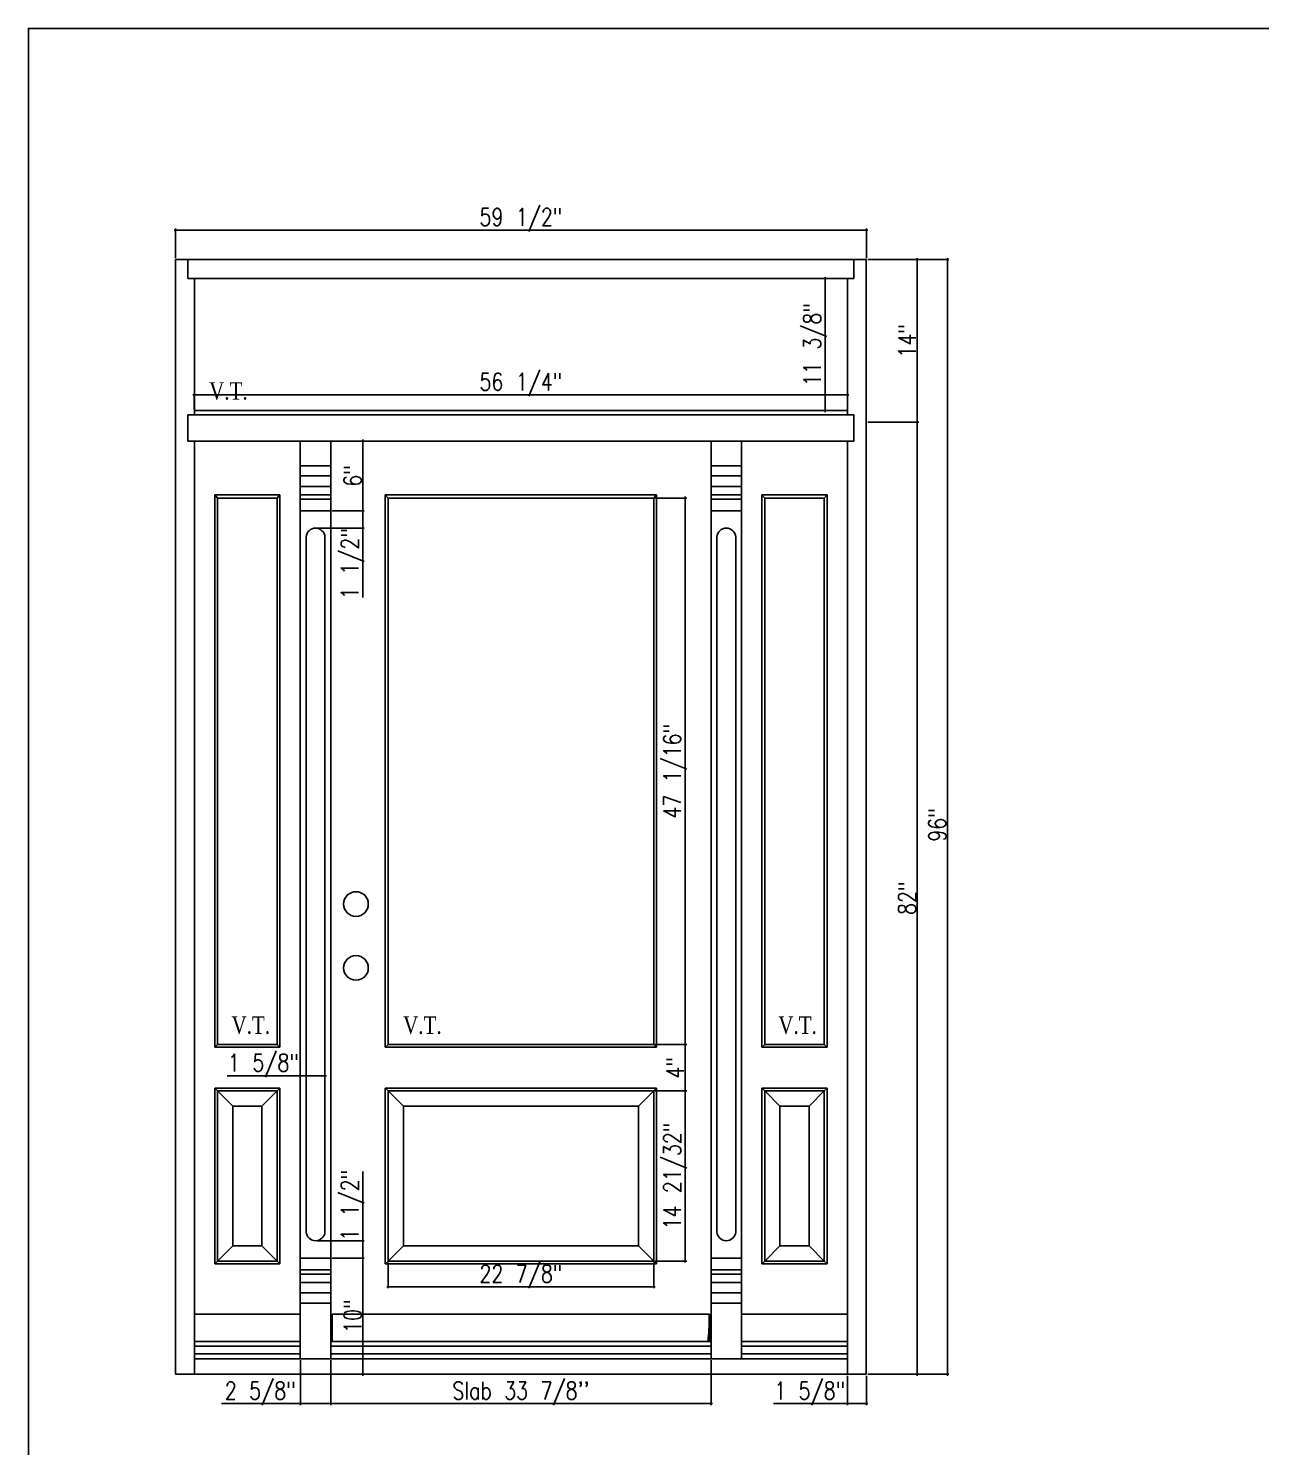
# Model space of a CAD drawing. Header units: inches. Extents: x 1985 to 11287, y 379 to 4336.
# Drawn here: x 7248.7 to 7354.8, y 3795.2 to 3917.4 of the extents above; entities that cross this region are included whole.
import ezdxf

# ---------------------------------------------------------------- set-up
doc = ezdxf.new("R2010")
doc.units = ezdxf.units.IN
doc.header["$MEASUREMENT"] = 0
doc.layers.get('0').update_dxf_attribs({"linetype": 'CONTINUOUS'})
doc.layers.get('Defpoints').update_dxf_attribs({"linetype": 'CONTINUOUS'})
for name, color, linetype in [('COTE1-1', 7, 'CONTINUOUS'), ('COTE1-1 99', 7, 'CONTINUOUS'), ('elevation', 7, 'CONTINUOUS'), ('separation 99', 3, 'CONTINUOUS'), ('wood detail', 7, 'CONTINUOUS')]:
    doc.layers.add(name, color=color, linetype=linetype)
doc.styles.get("Standard").update_dxf_attribs({"font": 'txt.shx', "width": 0.8})
doc.styles.add('Times', font='times.ttf', dxfattribs={"width": 0.8})
doc.dimstyles.new('Elevation', dxfattribs={"dimscale": 2, "dimtxt": 0.75, "dimasz": 0.0625, "dimexe": 0.0625, "dimexo": 0.0625, "dimgap": 0.0625, "dimtad": 1, "dimdec": 5, "dimzin": 0, "dimdsep": 46, "dimlunit": 5, "dimtxsty": 'Standard', "dimblk1": 'OBLIQUE', "dimblk2": 'OBLIQUE', "dimsah": 1, "dimcen": 2, "dimdle": 0.0625, "dimclrd": 1, "dimclre": 1, "dimadec": 1, "dimazin": 0, "dimtfac": 0.375, "dimtdec": 5, "dimtmove": 0, "dimatfit": 3, "dimldrblk": 'OBLIQUE', "dimfxl": 1, "dimfrac": 2, "dimtolj": 1, "dimtzin": 0, "dimarcsym": 0})

# ---------------------------------------------------------------- blocks, each defined once
blk = doc.blocks.new('_OBLIQUE')
at = {"color": 0, "linetype": 'ByBlock'}
blk.add_line((-0.5, -0.5), (0.5, 0.5), dxfattribs=at)
blk = doc.blocks.new('*D915')
at = {"layer": 'COTE1-1 99', "color": 1, "lineweight": -2}
for p, q in [((7320.96, 3897.46), (7325.35, 3897.46)), ((7325.23, 3897.58), (7325.23, 3883.33)), ((7320.96, 3883.46), (7325.35, 3883.46))]:
    blk.add_line(p, q, dxfattribs=at)
at = {"layer": 'Defpoints', "color": 0}
for p in [(7320.84, 3897.46), (7320.84, 3883.46), (7325.23, 3883.46)]:
    blk.add_point(p, dxfattribs=at)
at = {"layer": 'COTE1-1 99', "color": 1, "lineweight": -2, "xscale": 0.125, "yscale": 0.125, "zscale": 0.125}
for p, rotation in [((7325.23, 3897.46), 90), ((7325.23, 3883.46), 270)]:
    blk.add_blockref('_OBLIQUE', p, dxfattribs=dict(at, rotation=rotation))
at = {"layer": 'COTE1-1 99', "color": 0, "insert": (7324.35, 3890.46), "char_height": 1.5, "attachment_point": 5, "rotation": 90}
blk.add_mtext('\\A1;14"', dxfattribs=at)
blk = doc.blocks.new('*D916')
at = {"layer": 'COTE1-1 99', "color": 1, "lineweight": -2}
for p, q in [((7320.96, 3883.46), (7325.35, 3883.46)), ((7325.23, 3801.33), (7325.23, 3883.58)), ((7320.96, 3801.46), (7325.35, 3801.46))]:
    blk.add_line(p, q, dxfattribs=at)
at = {"layer": 'Defpoints', "color": 0}
for p in [(7320.84, 3883.46), (7325.23, 3883.46), (7320.84, 3801.46)]:
    blk.add_point(p, dxfattribs=at)
at = {"layer": 'COTE1-1 99', "color": 1, "lineweight": -2, "xscale": 0.125, "yscale": 0.125, "zscale": 0.125}
for p, rotation in [((7325.23, 3883.46), 90), ((7325.23, 3801.46), 270)]:
    blk.add_blockref('_OBLIQUE', p, dxfattribs=dict(at, rotation=rotation))
at = {"layer": 'COTE1-1 99', "color": 0, "insert": (7324.35, 3842.46), "char_height": 1.5, "attachment_point": 5, "rotation": 90}
blk.add_mtext('\\A1;82"', dxfattribs=at)
blk = doc.blocks.new('*D917')
at = {"layer": 'COTE1-1 99', "color": 1, "lineweight": -2}
for p, q in [((7261.21, 3900), (7320.96, 3900)), ((7261.34, 3897.58), (7261.34, 3900.13)), ((7320.84, 3897.58), (7320.84, 3900.13))]:
    blk.add_line(p, q, dxfattribs=at)
at = {"layer": 'Defpoints', "color": 0}
for p in [(7320.84, 3900), (7261.34, 3897.46), (7320.84, 3897.46)]:
    blk.add_point(p, dxfattribs=at)
at = {"layer": 'COTE1-1 99', "color": 1, "lineweight": -2, "xscale": 0.125, "yscale": 0.125, "zscale": 0.125, "rotation": 180}
blk.add_blockref('_OBLIQUE', (7261.34, 3900), dxfattribs=at)
at = {"layer": 'COTE1-1 99', "color": 1, "lineweight": -2, "xscale": 0.125, "yscale": 0.125, "zscale": 0.125}
blk.add_blockref('_OBLIQUE', (7320.84, 3900), dxfattribs=at)
at = {"layer": 'COTE1-1 99', "color": 0, "insert": (7291.09, 3900.88), "char_height": 1.5, "attachment_point": 5}
blk.add_mtext('\\A1;59 1/2"', dxfattribs=at)
blk = doc.blocks.new('*D918')
at = {"layer": 'COTE1-1 99', "color": 1, "lineweight": -2}
for p, q in [((7274.71, 3802.66), (7274.71, 3798.8)), ((7307.46, 3802.66), (7307.46, 3798.8)), ((7274.59, 3798.93), (7307.59, 3798.93))]:
    blk.add_line(p, q, dxfattribs=at)
at = {"layer": 'Defpoints', "color": 0}
for p in [(7274.71, 3802.79), (7307.46, 3802.79), (7307.46, 3798.93)]:
    blk.add_point(p, dxfattribs=at)
at = {"layer": 'COTE1-1 99', "color": 1, "lineweight": -2, "xscale": 0.125, "yscale": 0.125, "zscale": 0.125, "rotation": 180}
blk.add_blockref('_OBLIQUE', (7274.71, 3798.93), dxfattribs=at)
at = {"layer": 'COTE1-1 99', "color": 1, "lineweight": -2, "xscale": 0.125, "yscale": 0.125, "zscale": 0.125}
blk.add_blockref('_OBLIQUE', (7307.46, 3798.93), dxfattribs=at)
at = {"layer": 'COTE1-1 99', "color": 0, "insert": (7291.09, 3799.8), "char_height": 1.5, "attachment_point": 5}
blk.add_mtext("\\A1;Slab 33 7/8''", dxfattribs=at)
blk = doc.blocks.new('*D919')
at = {"layer": 'COTE1-1 99', "color": 1, "lineweight": -2}
for p, q in [((7272.09, 3802.66), (7272.09, 3798.8)), ((7274.71, 3802.66), (7274.71, 3798.8)), ((7272.09, 3798.93), (7265.31, 3798.93)), ((7274.84, 3798.93), (7272.09, 3798.93))]:
    blk.add_line(p, q, dxfattribs=at)
at = {"layer": 'Defpoints', "color": 0}
for p in [(7272.09, 3802.79), (7274.71, 3802.79), (7272.09, 3798.93)]:
    blk.add_point(p, dxfattribs=at)
at = {"layer": 'COTE1-1 99', "color": 1, "lineweight": -2, "xscale": 0.125, "yscale": 0.125, "zscale": 0.125, "rotation": 180}
blk.add_blockref('_OBLIQUE', (7272.09, 3798.93), dxfattribs=at)
at = {"layer": 'COTE1-1 99', "color": 1, "lineweight": -2, "xscale": 0.125, "yscale": 0.125, "zscale": 0.125}
blk.add_blockref('_OBLIQUE', (7274.71, 3798.93), dxfattribs=at)
at = {"layer": 'COTE1-1 99', "color": 0, "insert": (7268.64, 3799.8), "char_height": 1.5, "attachment_point": 5}
blk.add_mtext('\\A1;2 5/8"', dxfattribs=at)
blk = doc.blocks.new('*D920')
at = {"layer": 'COTE1-1 99', "color": 1, "lineweight": -2}
for p, q in [((7319.21, 3801.33), (7319.21, 3798.8)), ((7320.84, 3801.33), (7320.84, 3798.8)), ((7319.21, 3798.93), (7312.84, 3798.93)), ((7320.96, 3798.93), (7319.21, 3798.93))]:
    blk.add_line(p, q, dxfattribs=at)
at = {"layer": 'Defpoints', "color": 0}
for p in [(7319.21, 3801.46), (7320.84, 3801.46), (7319.21, 3798.93)]:
    blk.add_point(p, dxfattribs=at)
at = {"layer": 'COTE1-1 99', "color": 1, "lineweight": -2, "xscale": 0.125, "yscale": 0.125, "zscale": 0.125, "rotation": 180}
blk.add_blockref('_OBLIQUE', (7319.21, 3798.93), dxfattribs=at)
at = {"layer": 'COTE1-1 99', "color": 1, "lineweight": -2, "xscale": 0.125, "yscale": 0.125, "zscale": 0.125}
blk.add_blockref('_OBLIQUE', (7320.84, 3798.93), dxfattribs=at)
at = {"layer": 'COTE1-1 99', "color": 0, "insert": (7315.96, 3799.8), "char_height": 1.5, "attachment_point": 5}
blk.add_mtext('\\A1;1 5/8"', dxfattribs=at)
blk = doc.blocks.new('*D896')
at = {"layer": 'COTE1-1 99', "color": 1, "lineweight": -2}
for p, q in [((7320.96, 3897.46), (7327.95, 3897.46)), ((7327.82, 3801.33), (7327.82, 3897.58)), ((7320.96, 3801.46), (7327.95, 3801.46))]:
    blk.add_line(p, q, dxfattribs=at)
at = {"layer": 'Defpoints', "color": 0}
for p in [(7320.84, 3897.46), (7327.82, 3897.46), (7320.84, 3801.46)]:
    blk.add_point(p, dxfattribs=at)
at = {"layer": 'COTE1-1 99', "color": 1, "lineweight": -2, "xscale": 0.125, "yscale": 0.125, "zscale": 0.125}
for p, rotation in [((7327.82, 3897.46), 90), ((7327.82, 3801.46), 270)]:
    blk.add_blockref('_OBLIQUE', p, dxfattribs=dict(at, rotation=rotation))
at = {"layer": 'COTE1-1 99', "color": 0, "insert": (7326.95, 3848.77), "char_height": 1.5, "attachment_point": 5, "rotation": 90}
blk.add_mtext('\\A1;96"', dxfattribs=at)
blk = doc.blocks.new('*D902')
at = {"layer": 'COTE1-1 99', "color": 1, "lineweight": -2}
for p, q in [((7279.65, 3811.08), (7279.65, 3808.87)), ((7302.53, 3811.08), (7302.53, 3808.87)), ((7279.53, 3809), (7302.65, 3809))]:
    blk.add_line(p, q, dxfattribs=at)
at = {"layer": 'Defpoints', "color": 0}
for p in [(7279.65, 3811.21), (7302.53, 3811.21), (7302.53, 3809)]:
    blk.add_point(p, dxfattribs=at)
at = {"layer": 'COTE1-1 99', "color": 1, "lineweight": -2, "xscale": 0.125, "yscale": 0.125, "zscale": 0.125, "rotation": 180}
blk.add_blockref('_OBLIQUE', (7279.65, 3809), dxfattribs=at)
at = {"layer": 'COTE1-1 99', "color": 1, "lineweight": -2, "xscale": 0.125, "yscale": 0.125, "zscale": 0.125}
blk.add_blockref('_OBLIQUE', (7302.53, 3809), dxfattribs=at)
at = {"layer": 'COTE1-1 99', "color": 0, "insert": (7291.09, 3809.87), "char_height": 1.5, "attachment_point": 5}
blk.add_mtext('\\A1;22 7/8"', dxfattribs=at)
blk = doc.blocks.new('*D903')
at = {"layer": 'COTE1-1 99', "color": 1, "lineweight": -2}
for p, q in [((7302.65, 3825.86), (7305.37, 3825.86)), ((7305.24, 3811.08), (7305.24, 3825.99)), ((7302.65, 3811.21), (7305.37, 3811.21))]:
    blk.add_line(p, q, dxfattribs=at)
at = {"layer": 'Defpoints', "color": 0}
for p in [(7302.53, 3825.86), (7305.24, 3825.86), (7302.53, 3811.21)]:
    blk.add_point(p, dxfattribs=at)
at = {"layer": 'COTE1-1 99', "color": 1, "lineweight": -2, "xscale": 0.125, "yscale": 0.125, "zscale": 0.125}
for p, rotation in [((7305.24, 3825.86), 90), ((7305.24, 3811.21), 270)]:
    blk.add_blockref('_OBLIQUE', p, dxfattribs=dict(at, rotation=rotation))
at = {"layer": 'COTE1-1 99', "color": 0, "insert": (7304.37, 3818.53), "char_height": 1.5, "attachment_point": 5, "rotation": 90}
blk.add_mtext('\\A1;14 21/32"', dxfattribs=at)
blk = doc.blocks.new('*D904')
at = {"layer": 'COTE1-1 99', "color": 1, "lineweight": -2}
for p, q in [((7302.65, 3829.86), (7305.37, 3829.86)), ((7305.24, 3825.74), (7305.24, 3829.99)), ((7302.65, 3825.86), (7305.37, 3825.86))]:
    blk.add_line(p, q, dxfattribs=at)
at = {"layer": 'Defpoints', "color": 0}
for p in [(7302.53, 3829.86), (7305.24, 3829.86), (7302.53, 3825.86)]:
    blk.add_point(p, dxfattribs=at)
at = {"layer": 'COTE1-1 99', "color": 1, "lineweight": -2, "xscale": 0.125, "yscale": 0.125, "zscale": 0.125}
for p, rotation in [((7305.24, 3829.86), 90), ((7305.24, 3825.86), 270)]:
    blk.add_blockref('_OBLIQUE', p, dxfattribs=dict(at, rotation=rotation))
at = {"layer": 'COTE1-1 99', "color": 0, "insert": (7304.37, 3827.86), "char_height": 1.5, "attachment_point": 5, "rotation": 90}
blk.add_mtext('\\A1;4"', dxfattribs=at)
blk = doc.blocks.new('*D905')
at = {"layer": 'COTE1-1 99', "color": 1, "lineweight": -2}
for p, q in [((7302.65, 3876.92), (7305.37, 3876.92)), ((7305.24, 3829.74), (7305.24, 3877.05)), ((7302.65, 3829.86), (7305.37, 3829.86))]:
    blk.add_line(p, q, dxfattribs=at)
at = {"layer": 'Defpoints', "color": 0}
for p in [(7302.53, 3876.92), (7305.24, 3876.92), (7302.53, 3829.86)]:
    blk.add_point(p, dxfattribs=at)
at = {"layer": 'COTE1-1 99', "color": 1, "lineweight": -2, "xscale": 0.125, "yscale": 0.125, "zscale": 0.125}
for p, rotation in [((7305.24, 3876.92), 90), ((7305.24, 3829.86), 270)]:
    blk.add_blockref('_OBLIQUE', p, dxfattribs=dict(at, rotation=rotation))
at = {"layer": 'COTE1-1 99', "color": 0, "insert": (7304.37, 3853.39), "char_height": 1.5, "attachment_point": 5, "rotation": 90}
blk.add_mtext('\\A1;47 1/16"', dxfattribs=at)
blk = doc.blocks.new('*D909')
at = {"layer": 'COTE1-1 99', "color": 1, "lineweight": -2}
for p, q in [((7272.59, 3827.16), (7265.8, 3827.16)), ((7274.34, 3827.16), (7272.59, 3827.16)), ((7274.21, 3825.57), (7274.21, 3827.29))]:
    blk.add_line(p, q, dxfattribs=at)
at = {"layer": 'Defpoints', "color": 0}
for p in [(7272.59, 3827.16), (7272.59, 3827.16), (7274.21, 3825.45)]:
    blk.add_point(p, dxfattribs=at)
at = {"layer": 'COTE1-1 99', "color": 1, "lineweight": -2, "xscale": 0.125, "yscale": 0.125, "zscale": 0.125, "rotation": 180}
blk.add_blockref('_OBLIQUE', (7272.59, 3827.16), dxfattribs=at)
at = {"layer": 'COTE1-1 99', "color": 1, "lineweight": -2, "xscale": 0.125, "yscale": 0.125, "zscale": 0.125}
blk.add_blockref('_OBLIQUE', (7274.21, 3827.16), dxfattribs=at)
at = {"layer": 'COTE1-1 99', "color": 0, "insert": (7268.92, 3828.04), "char_height": 1.5, "attachment_point": 5}
blk.add_mtext('\\A1;1 5/8"', dxfattribs=at)
blk = doc.blocks.new('*D910')
at = {"layer": 'COTE1-1 99', "color": 1, "lineweight": -2}
for p, q in [((7319.09, 3895.83), (7317.18, 3895.83)), ((7317.3, 3884.33), (7317.3, 3895.96)), ((7319.09, 3884.46), (7317.18, 3884.46))]:
    blk.add_line(p, q, dxfattribs=at)
at = {"layer": 'Defpoints', "color": 0}
for p in [(7317.3, 3895.83), (7319.21, 3895.83), (7319.21, 3884.46)]:
    blk.add_point(p, dxfattribs=at)
at = {"layer": 'COTE1-1 99', "color": 1, "lineweight": -2, "xscale": 0.125, "yscale": 0.125, "zscale": 0.125}
for p, rotation in [((7317.3, 3895.83), 90), ((7317.3, 3884.46), 270)]:
    blk.add_blockref('_OBLIQUE', p, dxfattribs=dict(at, rotation=rotation))
at = {"layer": 'COTE1-1 99', "color": 0, "insert": (7316.43, 3890.15), "char_height": 1.5, "attachment_point": 5, "rotation": 90}
blk.add_mtext('\\A1;11 3/8"', dxfattribs=at)
blk = doc.blocks.new('*D911')
at = {"layer": 'COTE1-1 99', "color": 1, "lineweight": -2}
for p, q in [((7262.84, 3885.81), (7319.34, 3885.81)), ((7262.96, 3884.58), (7262.96, 3885.94)), ((7319.21, 3884.58), (7319.21, 3885.94))]:
    blk.add_line(p, q, dxfattribs=at)
at = {"layer": 'Defpoints', "color": 0}
for p in [(7319.21, 3885.81), (7262.96, 3884.46), (7319.21, 3884.46)]:
    blk.add_point(p, dxfattribs=at)
at = {"layer": 'COTE1-1 99', "color": 1, "lineweight": -2, "xscale": 0.125, "yscale": 0.125, "zscale": 0.125, "rotation": 180}
blk.add_blockref('_OBLIQUE', (7262.96, 3885.81), dxfattribs=at)
at = {"layer": 'COTE1-1 99', "color": 1, "lineweight": -2, "xscale": 0.125, "yscale": 0.125, "zscale": 0.125}
blk.add_blockref('_OBLIQUE', (7319.21, 3885.81), dxfattribs=at)
at = {"layer": 'COTE1-1 99', "color": 0, "insert": (7291.09, 3886.69), "char_height": 1.5, "attachment_point": 5}
blk.add_mtext('\\A1;56 1/4"', dxfattribs=at)
blk = doc.blocks.new('*D921')
at = {"layer": 'COTE1-1 99', "color": 1, "lineweight": -2}
for p, q in [((7274.84, 3811.46), (7277.6, 3811.46)), ((7277.47, 3801.33), (7277.47, 3811.58)), ((7274.84, 3801.46), (7277.6, 3801.46))]:
    blk.add_line(p, q, dxfattribs=at)
at = {"layer": 'Defpoints', "color": 0}
for p in [(7274.71, 3811.46), (7277.47, 3811.46), (7274.71, 3801.46)]:
    blk.add_point(p, dxfattribs=at)
at = {"layer": 'COTE1-1 99', "color": 1, "lineweight": -2, "xscale": 0.125, "yscale": 0.125, "zscale": 0.125}
for p, rotation in [((7277.47, 3811.46), 90), ((7277.47, 3801.46), 270)]:
    blk.add_blockref('_OBLIQUE', p, dxfattribs=dict(at, rotation=rotation))
at = {"layer": 'COTE1-1 99', "color": 0, "insert": (7276.6, 3806.46), "char_height": 1.5, "attachment_point": 5, "rotation": 90}
blk.add_mtext('\\A1;10"', dxfattribs=at)
blk = doc.blocks.new('*D922')
at = {"layer": 'COTE1-1 99', "color": 1, "lineweight": -2}
for p, q in [((7274.84, 3881.83), (7277.6, 3881.83)), ((7277.47, 3881.96), (7277.47, 3875.71)), ((7274.84, 3875.83), (7277.6, 3875.83))]:
    blk.add_line(p, q, dxfattribs=at)
at = {"layer": 'Defpoints', "color": 0}
for p in [(7274.71, 3881.83), (7274.71, 3875.83), (7277.47, 3875.83)]:
    blk.add_point(p, dxfattribs=at)
at = {"layer": 'COTE1-1 99', "color": 1, "lineweight": -2, "xscale": 0.125, "yscale": 0.125, "zscale": 0.125}
for p, rotation in [((7277.47, 3881.83), 90), ((7277.47, 3875.83), 270)]:
    blk.add_blockref('_OBLIQUE', p, dxfattribs=dict(at, rotation=rotation))
at = {"layer": 'COTE1-1 99', "color": 0, "insert": (7276.6, 3878.83), "char_height": 1.5, "attachment_point": 5, "rotation": 90}
blk.add_mtext('\\A1;6"', dxfattribs=at)
blk = doc.blocks.new('*D923')
at = {"layer": 'COTE1-1 99', "color": 1, "lineweight": -2}
for p, q in [((7277.47, 3875.96), (7277.47, 3874.33)), ((7274.84, 3875.83), (7277.6, 3875.83)), ((7273.53, 3874.33), (7277.6, 3874.33)), ((7277.47, 3874.33), (7277.47, 3868.36))]:
    blk.add_line(p, q, dxfattribs=at)
at = {"layer": 'Defpoints', "color": 0}
for p in [(7274.71, 3875.83), (7273.4, 3874.33), (7277.47, 3874.33)]:
    blk.add_point(p, dxfattribs=at)
at = {"layer": 'COTE1-1 99', "color": 1, "lineweight": -2, "xscale": 0.125, "yscale": 0.125, "zscale": 0.125}
for p, rotation in [((7277.47, 3875.83), 90), ((7277.47, 3874.33), 270)]:
    blk.add_blockref('_OBLIQUE', p, dxfattribs=dict(at, rotation=rotation))
at = {"layer": 'COTE1-1 99', "color": 0, "insert": (7276.6, 3871.28), "char_height": 1.5, "attachment_point": 5, "rotation": 90}
blk.add_mtext('\\A1;1 1/2"', dxfattribs=at)
blk = doc.blocks.new('*D924')
at = {"layer": 'COTE1-1 99', "color": 1, "lineweight": -2}
for p, q in [((7277.47, 3812.96), (7277.47, 3818.93)), ((7273.53, 3812.96), (7277.6, 3812.96)), ((7277.47, 3811.33), (7277.47, 3812.96)), ((7274.84, 3811.46), (7277.6, 3811.46))]:
    blk.add_line(p, q, dxfattribs=at)
at = {"layer": 'Defpoints', "color": 0}
for p in [(7273.4, 3812.96), (7277.47, 3812.96), (7274.71, 3811.46)]:
    blk.add_point(p, dxfattribs=at)
at = {"layer": 'COTE1-1 99', "color": 1, "lineweight": -2, "xscale": 0.125, "yscale": 0.125, "zscale": 0.125}
for p, rotation in [((7277.47, 3812.96), 90), ((7277.47, 3811.46), 270)]:
    blk.add_blockref('_OBLIQUE', p, dxfattribs=dict(at, rotation=rotation))
at = {"layer": 'COTE1-1 99', "color": 0, "insert": (7276.6, 3816.01), "char_height": 1.5, "attachment_point": 5, "rotation": 90}
blk.add_mtext('\\A1;1 1/2"', dxfattribs=at)

msp = doc.modelspace()

# ---------------------------------------------------------------- linework, layer by layer
at = {"layer": 'COTE1-1'}
for p, q in [((7262.400175, 3881.8337), (7262.400175, 3884.0837)), ((7319.775175, 3881.8337), (7319.775175, 3884.0837))]:
    msp.add_line(p, q, dxfattribs=at)
at = {"layer": 'elevation'}
for p, q in [((7261.337675, 3897.4587), (7320.837675, 3897.4587)), ((7261.337675, 3801.4587), (7261.337675, 3897.4587)), ((7262.400175, 3895.8337), (7262.400175, 3897.4587)), ((7319.775175, 3897.4587), (7319.775175, 3895.8337)), ((7320.837675, 3897.4587), (7320.837675, 3801.4587)), ((7262.400175, 3895.8337), (7319.775175, 3895.8337)), ((7262.962675, 3884.0837), (7262.962675, 3895.8337)), ((7272.212675, 3895.8337), (7274.712675, 3895.8337)), ((7307.462675, 3895.8337), (7309.962675, 3895.8337)), ((7319.212675, 3895.8337), (7319.212675, 3884.0837)), ((7261.337675, 3801.4587), (7261.337675, 3884.4587)), ((7319.775175, 3884.0837), (7262.400175, 3884.0837)), ((7262.962675, 3884.4587), (7319.212675, 3884.4587)), ((7272.087675, 3884.0837), (7274.712675, 3884.0837)), ((7307.462675, 3884.0837), (7310.087675, 3884.0837)), ((7310.087675, 3884.4587), (7319.212675, 3884.4587)), ((7320.837675, 3883.4587), (7320.837675, 3801.4587)), ((7262.400175, 3881.8337), (7272.087675, 3881.8337)), ((7262.962675, 3802.786825), (7262.962675, 3881.8337)), ((7262.962675, 3801.4587), (7262.962675, 3881.8337)), ((7272.087675, 3881.8337), (7274.712675, 3881.8337)), ((7272.087675, 3881.8337), (7272.087675, 3802.786825)), ((7274.712675, 3881.8337), (7274.712675, 3802.786825)), ((7274.712675, 3881.8337), (7307.462675, 3881.8337)), ((7274.712675, 3881.8337), (7307.462675, 3881.8337)), ((7307.462675, 3881.8337), (7310.087675, 3881.8337)), ((7307.462675, 3881.8337), (7307.462675, 3802.786825)), ((7310.087675, 3881.8337), (7310.087675, 3802.786825)), ((7310.087675, 3881.8337), (7319.775175, 3881.8337)), ((7319.212675, 3881.8337), (7319.212675, 3802.786825)), ((7319.212675, 3881.8337), (7319.212675, 3801.4587)), ((7274.712675, 3879.7087), (7272.087675, 3879.7087)), ((7310.087675, 3879.7087), (7307.462675, 3879.7087)), ((7274.712675, 3878.828126), (7272.087675, 3878.828126)), ((7310.087675, 3878.828126), (7307.462675, 3878.828126)), ((7264.721562, 3877.190823), (7264.721562, 3829.61915)), ((7270.328788, 3877.190823), (7264.721562, 3877.190823)), ((7264.962633, 3876.922952), (7264.721562, 3877.190823)), ((7270.087717, 3876.922952), (7270.328788, 3877.190823)), ((7270.328788, 3877.190823), (7270.328788, 3829.61915)), ((7274.712675, 3877.915807), (7272.087675, 3877.915807)), ((7274.712675, 3877.2087), (7272.087675, 3877.2087)), ((7279.65016, 3876.922952), (7279.409089, 3877.190823)), ((7279.409089, 3877.190823), (7302.766261, 3877.190823)), ((7279.409089, 3877.190823), (7279.409089, 3829.61915)), ((7302.52519, 3876.922952), (7302.766261, 3877.190823)), ((7302.766261, 3877.190823), (7302.766261, 3829.61915)), ((7310.087675, 3877.915807), (7307.462675, 3877.915807)), ((7310.087675, 3877.2087), (7307.462675, 3877.2087)), ((7311.846562, 3877.190823), (7311.846562, 3829.61915)), ((7317.453788, 3877.190823), (7311.846562, 3877.190823)), ((7312.087633, 3876.922952), (7311.846562, 3877.190823)), ((7317.212717, 3876.922952), (7317.453788, 3877.190823)), ((7317.453788, 3877.190823), (7317.453788, 3829.61915)), ((7264.962633, 3876.922952), (7264.962633, 3829.860222)), ((7270.087717, 3876.922952), (7264.962633, 3876.922952)), ((7270.087717, 3876.922952), (7270.087717, 3829.860222)), ((7274.712675, 3876.8337), (7272.087675, 3876.8337)), ((7279.65016, 3876.922952), (7279.65016, 3829.860222)), ((7279.65016, 3876.922952), (7302.52519, 3876.922952)), ((7302.52519, 3876.922952), (7302.52519, 3829.860222)), ((7310.087675, 3876.8337), (7307.462675, 3876.8337)), ((7312.087633, 3876.922952), (7312.087633, 3829.860222)), ((7317.212717, 3876.922952), (7312.087633, 3876.922952)), ((7317.212717, 3876.922952), (7317.212717, 3829.860222)), ((7272.087675, 3875.8337), (7274.712675, 3875.8337)), ((7310.087675, 3875.8337), (7307.462675, 3875.8337)), ((7272.587675, 3873.582952), (7272.587675, 3813.7087)), ((7274.212675, 3873.582952), (7274.212675, 3813.7087)), ((7307.962675, 3873.582952), (7307.962675, 3813.7087)), ((7309.587675, 3873.582952), (7309.587675, 3813.7087)), ((7264.721562, 3829.61915), (7264.962633, 3829.860222)), ((7264.721562, 3829.61915), (7270.328788, 3829.61915)), ((7264.962633, 3829.860222), (7270.087717, 3829.860222)), ((7270.328788, 3829.61915), (7270.087717, 3829.860222)), ((7279.409089, 3829.61915), (7279.65016, 3829.860222)), ((7279.409089, 3829.61915), (7302.766261, 3829.61915)), ((7279.65016, 3829.860222), (7302.52519, 3829.860222)), ((7302.766261, 3829.61915), (7302.52519, 3829.860222)), ((7311.846562, 3829.61915), (7312.087633, 3829.860222)), ((7311.846562, 3829.61915), (7317.453788, 3829.61915)), ((7312.087633, 3829.860222), (7317.212717, 3829.860222)), ((7317.453788, 3829.61915), (7317.212717, 3829.860222)), ((7264.721562, 3826.101293), (7264.962633, 3825.860222)), ((7264.721562, 3826.101293), (7270.328788, 3826.101293)), ((7264.721562, 3810.967629), (7264.721562, 3826.101293)), ((7264.962633, 3825.860222), (7270.087717, 3825.860222)), ((7264.962633, 3825.860222), (7264.962633, 3811.2087)), ((7264.962633, 3825.860222), (7266.275133, 3824.547722)), ((7268.775217, 3824.547722), (7270.087717, 3825.860222)), ((7270.328788, 3826.101293), (7270.087717, 3825.860222)), ((7270.087717, 3825.860222), (7270.087717, 3811.2087)), ((7270.328788, 3810.967629), (7270.328788, 3826.101293)), ((7279.409089, 3826.101293), (7279.65016, 3825.860222)), ((7279.409089, 3826.101293), (7302.766261, 3826.101293)), ((7279.409089, 3810.967629), (7279.409089, 3826.101293)), ((7279.65016, 3825.860222), (7302.52519, 3825.860222)), ((7279.65016, 3825.860222), (7279.65016, 3811.2087)), ((7279.65016, 3825.860222), (7280.96266, 3824.547722)), ((7301.21269, 3824.547722), (7302.52519, 3825.860222)), ((7302.766261, 3826.101293), (7302.52519, 3825.860222)), ((7302.52519, 3825.860222), (7302.52519, 3811.2087)), ((7302.766261, 3810.967629), (7302.766261, 3826.101293)), ((7311.846562, 3826.101293), (7312.087633, 3825.860222)), ((7311.846562, 3826.101293), (7317.453788, 3826.101293)), ((7311.846562, 3810.967629), (7311.846562, 3826.101293)), ((7312.087633, 3825.860222), (7317.212717, 3825.860222)), ((7312.087633, 3825.860222), (7312.087633, 3811.2087)), ((7312.087633, 3825.860222), (7313.400133, 3824.547722)), ((7315.900217, 3824.547722), (7317.212717, 3825.860222)), ((7317.453788, 3826.101293), (7317.212717, 3825.860222)), ((7317.212717, 3825.860222), (7317.212717, 3811.2087)), ((7317.453788, 3810.967629), (7317.453788, 3826.101293)), ((7266.275133, 3824.547722), (7268.775217, 3824.547722)), ((7266.275133, 3824.547722), (7266.275133, 3812.5212)), ((7268.775217, 3824.547722), (7268.775217, 3812.5212)), ((7280.96266, 3824.547722), (7301.21269, 3824.547722)), ((7280.96266, 3824.547722), (7280.96266, 3812.5212)), ((7301.21269, 3824.547722), (7301.21269, 3812.5212)), ((7313.400133, 3824.547722), (7315.900217, 3824.547722)), ((7313.400133, 3824.547722), (7313.400133, 3812.5212)), ((7315.900217, 3824.547722), (7315.900217, 3812.5212)), ((7264.962633, 3811.2087), (7266.275133, 3812.5212)), ((7268.775217, 3812.5212), (7266.275133, 3812.5212)), ((7268.775217, 3812.5212), (7270.087717, 3811.2087)), ((7279.65016, 3811.2087), (7280.96266, 3812.5212)), ((7301.21269, 3812.5212), (7280.96266, 3812.5212)), ((7301.21269, 3812.5212), (7302.52519, 3811.2087)), ((7312.087633, 3811.2087), (7313.400133, 3812.5212)), ((7315.900217, 3812.5212), (7313.400133, 3812.5212)), ((7315.900217, 3812.5212), (7317.212717, 3811.2087)), ((7264.962633, 3811.2087), (7264.721562, 3810.967629)), ((7270.087717, 3811.2087), (7264.962633, 3811.2087)), ((7270.328788, 3810.967629), (7270.087717, 3811.2087)), ((7274.712675, 3811.4587), (7272.087675, 3811.4587)), ((7279.65016, 3811.2087), (7279.409089, 3810.967629)), ((7302.52519, 3811.2087), (7279.65016, 3811.2087)), ((7302.766261, 3810.967629), (7302.52519, 3811.2087)), ((7310.087675, 3811.4587), (7307.462675, 3811.4587)), ((7312.087633, 3811.2087), (7311.846562, 3810.967629)), ((7317.212717, 3811.2087), (7312.087633, 3811.2087)), ((7317.453788, 3810.967629), (7317.212717, 3811.2087)), ((7264.721562, 3810.967629), (7270.328788, 3810.967629)), ((7274.712675, 3810.4587), (7272.087675, 3810.4587)), ((7274.712675, 3810.0837), (7272.087675, 3810.0837)), ((7279.409089, 3810.967629), (7302.766261, 3810.967629)), ((7310.087675, 3810.4587), (7307.462675, 3810.4587)), ((7310.087675, 3810.0837), (7307.462675, 3810.0837)), ((7311.846562, 3810.967629), (7317.453788, 3810.967629)), ((7274.712675, 3809.376593), (7272.087675, 3809.376593)), ((7310.087675, 3809.376593), (7307.462675, 3809.376593)), ((7274.712675, 3808.464275), (7272.087675, 3808.464275)), ((7274.712675, 3807.5837), (7272.087675, 3807.5837)), ((7310.087675, 3808.464275), (7307.462675, 3808.464275)), ((7310.087675, 3807.5837), (7307.462675, 3807.5837)), ((7262.962675, 3806.646195), (7272.087675, 3806.646195)), ((7262.962675, 3806.646195), (7272.087675, 3806.646195)), ((7274.837675, 3806.646195), (7307.337675, 3806.646195)), ((7274.837675, 3804.271195), (7274.837675, 3806.646195)), ((7307.337675, 3806.646195), (7274.837675, 3806.646195)), ((7307.337675, 3804.271195), (7307.337675, 3806.646195)), ((7307.337675, 3804.271195), (7307.337675, 3806.646195)), ((7307.337675, 3804.271195), (7307.337675, 3806.646195)), ((7310.087675, 3806.646195), (7319.212675, 3806.646195)), ((7310.087675, 3806.646195), (7319.212675, 3806.646195)), ((7272.087675, 3804.271195), (7262.962675, 3804.271195)), ((7272.087675, 3804.271195), (7262.962675, 3804.271195)), ((7272.087675, 3803.879576), (7262.962675, 3803.879576)), ((7272.087675, 3803.879576), (7262.962675, 3803.879576)), ((7307.462675, 3804.271195), (7274.712675, 3804.271195)), ((7307.462675, 3804.271195), (7274.712675, 3804.271195)), ((7307.462675, 3803.879576), (7274.712675, 3803.879576)), ((7307.462675, 3803.879576), (7274.712675, 3803.879576)), ((7307.212675, 3804.458695), (7307.212675, 3804.271195)), ((7307.212675, 3804.458695), (7307.212675, 3804.271195)), ((7307.250918, 3804.271195), (7307.260343, 3804.396195)), ((7307.250918, 3804.271195), (7307.260343, 3804.396195)), ((7307.260343, 3804.396195), (7307.270971, 3804.271195)), ((7307.260343, 3804.396195), (7307.270971, 3804.271195)), ((7319.212675, 3804.271195), (7310.087675, 3804.271195)), ((7319.212675, 3804.271195), (7310.087675, 3804.271195)), ((7319.212675, 3803.879576), (7310.087675, 3803.879576)), ((7319.212675, 3803.879576), (7310.087675, 3803.879576)), ((7272.087675, 3803.208695), (7262.962675, 3803.208695)), ((7272.087675, 3802.786825), (7262.962675, 3802.786825)), ((7310.087675, 3802.786825), (7272.087675, 3802.786825)), ((7307.462675, 3803.208695), (7274.712675, 3803.208695)), ((7319.212675, 3803.208695), (7310.087675, 3803.208695)), ((7319.212675, 3802.786825), (7310.087675, 3802.786825)), ((7320.837675, 3801.4587), (7261.337675, 3801.4587)), ((7320.837675, 3801.4587), (7261.337675, 3801.4587)), ((7320.837675, 3801.4587), (7297.525175, 3801.4587)), ((7320.837675, 3801.4587), (7297.525175, 3801.4587))]:
    msp.add_line(p, q, dxfattribs=at)
for centre in [(7276.881425, 3841.9587), (7276.881425, 3836.4587)]:
    msp.add_circle(centre, 1.0625, dxfattribs=at)
for centre, radius, start, end in [((7289.172213, 3806.381436), 18.140881, 354.32963932, 0.35560171), ((7289.172213, 3806.381436), 18.140881, 354.32963932, 0.35560171), ((7307.724222, 3806.504739), 0.411617, 159.90001428, 181.49147604), ((7307.724222, 3806.504739), 0.411617, 159.90001428, 181.49147604), ((7309.870208, 3804.286783), 2.663087, 173.48326078, 176.29878354), ((7309.870208, 3804.286783), 2.663087, 173.48326078, 176.29878354)]:
    msp.add_arc(centre, radius, start, end, dxfattribs=at)
at = {"layer": 'separation 99'}
msp.add_lwpolyline([(7475.154558, 3917.379196), (7248.665735, 3917.379196), (7248.665735, 3789.128969), (7475.154558, 3789.128969)], close=True, dxfattribs=at)
at = {"layer": 'wood detail'}
for centre, start, end in [((7273.400175, 3873.517847), 4.58122009, 175.41877991), ((7308.775175, 3873.517847), 4.58122009, 175.41877991), ((7273.400175, 3813.773804), 184.58122009, 355.41877991), ((7308.775175, 3813.773804), 184.58122009, 355.41877991)]:
    msp.add_arc(centre, 0.815104, start, end, dxfattribs=at)

# ---------------------------------------------------------------- texts
at = {"layer": 'COTE1-1', "style": 'Times', "width": 0.8}
for p in [(7264.234645, 3885.405413), (7266.162052, 3830.779188), (7280.941877, 3830.779188), (7313.255725, 3830.779188)]:
    msp.add_text('V.T.', height=1.5, dxfattribs=at).set_placement(p)

# ---------------------------------------------------------------- dimensions: what is measured, and where the dimension line sits
at = {"layer": 'COTE1-1 99'}
for base, p1, p2, picture, middle in [((7320.837675, 3900.00387), (7261.337675, 3897.4587), (7320.837675, 3897.4587), '*D917', (7291.087675, 3900.87887)), ((7319.212675, 3885.813383), (7262.962675, 3884.4587), (7319.212675, 3884.4587), '*D911', (7291.087675, 3886.688383)), ((7302.52519, 3808.998184), (7279.65016, 3811.2087), (7302.52519, 3811.2087), '*D902', (7291.087675, 3809.873184)), ((7272.087675, 3798.925314), (7274.712675, 3802.786825), (7272.087675, 3802.786825), '*D919', (7268.637675, 3799.800314)), ((7319.212675, 3798.925314), (7320.837675, 3801.4587), (7319.212675, 3801.4587), '*D920', (7315.962675, 3799.800314))]:
    dim = msp.add_linear_dim(base=base, p1=p1, p2=p2, dimstyle='Elevation', override={"dimpost": '"'}, dxfattribs=at)
    dim.commit()
    dim.dimension.update_dxf_attribs({"geometry": picture, "text_midpoint": middle})
for base, p1, p2, picture, middle in [((7325.229608, 3883.4587), (7320.837675, 3897.4587), (7320.837675, 3883.4587), '*D915', (7324.354608, 3890.4587)), ((7317.304808, 3895.8337), (7319.212675, 3884.4587), (7319.212675, 3895.8337), '*D910', (7316.429808, 3890.1462)), ((7325.229608, 3883.4587), (7320.837675, 3801.4587), (7320.837675, 3883.4587), '*D916', (7324.354608, 3842.4587)), ((7277.474242, 3875.8337), (7274.712675, 3881.8337), (7274.712675, 3875.8337), '*D922', (7276.599242, 3878.8337)), ((7277.474242, 3874.332952), (7274.712675, 3875.8337), (7273.400175, 3874.332952), '*D923', (7276.599242, 3871.282952)), ((7305.241502, 3876.922952), (7302.52519, 3829.860222), (7302.52519, 3876.922952), '*D905', (7304.366502, 3853.391587)), ((7305.241502, 3829.860222), (7302.52519, 3825.860222), (7302.52519, 3829.860222), '*D904', (7304.366502, 3827.860222)), ((7305.241502, 3825.860222), (7302.52519, 3811.2087), (7302.52519, 3825.860222), '*D903', (7304.366502, 3818.534461)), ((7277.474242, 3812.9587), (7274.712675, 3811.4587), (7273.400175, 3812.9587), '*D924', (7276.599242, 3816.0087)), ((7277.474242, 3811.4587), (7274.712675, 3801.4587), (7274.712675, 3811.4587), '*D921', (7276.599242, 3806.4587))]:
    dim = msp.add_linear_dim(base=base, p1=p1, p2=p2, angle=90, dimstyle='Elevation', override={"dimpost": '"'}, dxfattribs=at)
    dim.commit()
    dim.dimension.update_dxf_attribs({"geometry": picture, "text_midpoint": middle})
dim = msp.add_linear_dim(base=(7327.8215, 3897.4587), p1=(7320.837675, 3801.4587), p2=(7320.837675, 3897.4587), angle=90, dimstyle='Elevation', override={"dimpost": '"'}, dxfattribs=at)
dim.commit()
dim.dimension.update_dxf_attribs({"geometry": '*D896', "text_midpoint": (7327.8215, 3848.7712), "dimtype": 160})
dim = msp.add_linear_dim(base=(7272.587675, 3827.162954), p1=(7274.212675, 3825.445268), p2=(7272.587675, 3827.162954), dimstyle='Elevation', override={"dimpost": '"'}, dxfattribs=at)
dim.commit()
dim.dimension.update_dxf_attribs({"geometry": '*D909', "text_midpoint": (7268.924286, 3827.162954), "dimtype": 160})
dim = msp.add_linear_dim(base=(7307.462675, 3798.925314), p1=(7274.712675, 3802.786825), p2=(7307.462675, 3802.786825), text="Slab 33 7/8''", dimstyle='Elevation', override={"dimpost": '"'}, dxfattribs=at)
dim.commit()
dim.dimension.update_dxf_attribs({"geometry": '*D918', "text_midpoint": (7291.087675, 3799.800314)})

doc.saveas('drawing.dxf')
